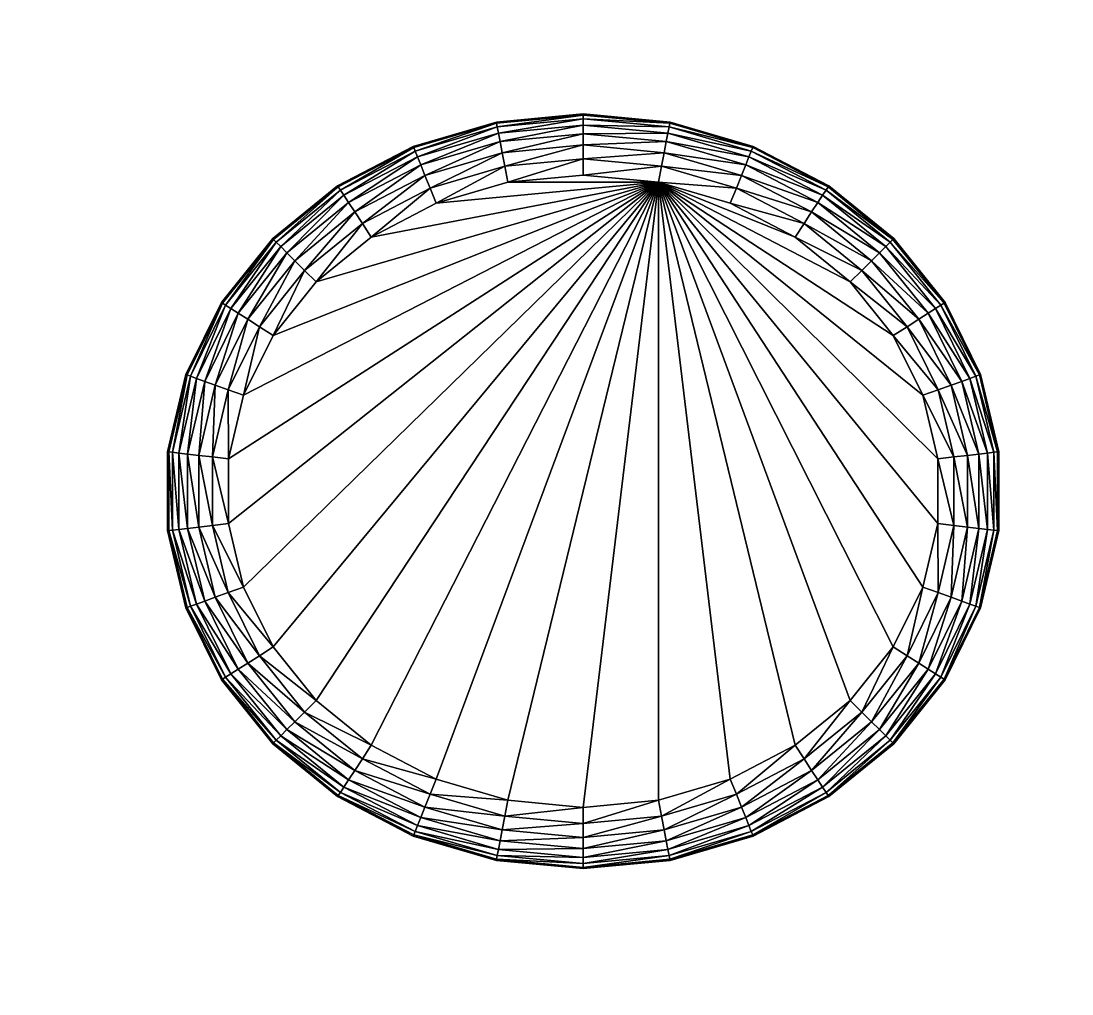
# Model space of a CAD drawing. Header units: millimetres. Extents: x -66 to 66, y -71 to 60.
# Drawn here: x 0 to 18.19, y 26.44 to 43.28 of the extents above; entities that cross this region are included whole.
import ezdxf

# ---------------------------------------------------------------- set-up
doc = ezdxf.new("R2010")
doc.units = ezdxf.units.MM
doc.layers.get('0').update_dxf_attribs({"color": 156})

msp = doc.modelspace()

# ---------------------------------------------------------------- meshes
at = {"color": 251}
mesh = msp.add_polyface(dxfattribs=at)
corners = [(66.031, 60.129, 20.5), (-66.031, 60.129, 20.5), (-65.684, -70.603, 20.5), (-21.478, 16.984, -19.403), (-21.478, 16.984, -15.154), (-21.792, 15.648, -15.154), (-21.792, 15.648, -19.403), (-21.792, 19.686, -19.403), (-21.792, 19.686, -15.154), (-21.478, 18.35, -15.154), (-22.407, 20.934, -19.403), (-21.499, 16.987, -19.683), (-21.812, 15.655, -19.683), (-21.812, 19.679, -19.683), (-21.478, 18.35, -19.403), (-21.499, 18.348, -19.683), (-22.425, 20.923, -19.683), (-21.874, 15.677, -19.92), (-22.425, 14.411, -19.683), (-21.976, 15.714, -20.114), (-22.48, 14.446, -19.92), (-21.564, 16.994, -19.92), (-21.672, 17.007, -20.114), (-21.823, 17.024, -20.265), (-22.119, 15.765, -20.265), (-22.016, 17.047, -20.373), (-22.302, 15.831, -20.373), (-22.253, 17.074, -20.437), (-21.672, 18.328, -20.114), (-21.564, 18.34, -19.92), (-21.823, 18.31, -20.265), (-22.016, 18.288, -20.373), (-22.253, 18.26, -20.437), (-21.874, 19.657, -19.92), (-21.976, 19.621, -20.114), (-22.119, 19.569, -20.265), (-22.302, 19.503, -20.373), (-22.48, 20.888, -19.92), (-22.572, 20.83, -20.114)]
mesh.append_faces([[corners[k] for k in face] for face in [(0, 1, 2)]], dxfattribs={"vtx1": -1, "vtx2": -1, "color": 251})
mesh.append_faces([[corners[k] for k in face] for face in [(3, 4, 5), (5, 6, 3), (7, 8, 9), (8, 7, 10), (11, 3, 6), (6, 12, 11), (13, 7, 14), (14, 15, 13), (7, 13, 16), (17, 12, 18), (19, 17, 20), (21, 11, 12), (12, 17, 21), (22, 21, 17), (17, 19, 22), (23, 22, 19), (19, 24, 23), (25, 23, 24), (24, 26, 25), (27, 25, 26), (28, 29, 21), (21, 22, 28), (30, 28, 22), (22, 23, 30), (31, 30, 23), (23, 25, 31), (32, 31, 25), (25, 27, 32), (33, 13, 15), (15, 29, 33), (34, 33, 29), (29, 28, 34), (35, 34, 28), (28, 30, 35), (36, 35, 30), (30, 31, 36), (13, 33, 37), (33, 34, 38)]], dxfattribs={"vtx2": -1, "color": 251})
mesh = msp.add_polyface(dxfattribs=at)
corners = [(15.994, -20.216, -19.403), (15.994, -20.216, -15.154), (15.105, -21.321, -15.154), (15.105, -21.321, -19.403), (66.031, 60.129, 20.5), (-65.684, -70.603, 20.5), (66.031, -70.293, 20.5), (24.277, -28.991, -19.403), (23.153, -29.905, -19.403), (23.153, -29.905, -15.154), (24.277, -28.991, -15.154), (23.153, -21.321, -19.403), (23.153, -21.321, -15.154), (22.265, -20.216, -15.154), (22.265, -20.216, -19.403), (24.277, -22.235, -19.403), (24.277, -22.235, -15.154), (23.169, -21.306, -19.683), (24.289, -22.217, -19.683), (15.09, -21.306, -19.683), (15.976, -20.204, -19.683), (24.574, -29.444, -20.373), (24.705, -29.643, -20.437), (23.706, -30.455, -20.437), (24.467, -29.281, -20.265), (23.537, -30.287, -20.373), (24.384, -29.154, -20.114), (23.399, -30.15, -20.265), (23.292, -30.043, -20.114), (24.324, -29.064, -19.92), (23.215, -29.967, -19.92), (24.289, -29.009, -19.683), (23.169, -29.921, -19.683), (23.215, -21.26, -19.92), (22.283, -20.204, -19.683), (23.292, -21.184, -20.114), (22.338, -20.169, -19.92), (23.399, -21.077, -20.265), (22.429, -20.111, -20.114), (23.537, -20.939, -20.373), (22.557, -20.029, -20.265), (24.324, -22.163, -19.92), (24.384, -22.072, -20.114), (24.467, -21.946, -20.265), (24.574, -21.783, -20.373), (24.705, -21.584, -20.437), (23.706, -20.771, -20.437), (23.906, -20.573, -20.459), (24.86, -21.349, -20.459)]
mesh.append_faces([[corners[k] for k in face] for face in [(4, 5, 6)]], dxfattribs={"vtx0": -1, "vtx1": -1, "color": 251})
mesh.append_faces([[corners[k] for k in face] for face in [(0, 1, 2), (2, 3, 0), (7, 8, 9), (9, 10, 7), (11, 12, 13), (13, 14, 11), (15, 16, 12), (12, 11, 15), (17, 11, 14), (18, 15, 11), (11, 17, 18), (3, 19, 20), (20, 0, 3), (21, 22, 23), (24, 21, 25), (26, 24, 27), (27, 28, 26), (29, 26, 28), (28, 30, 29), (31, 29, 30), (30, 32, 31), (7, 31, 32), (32, 8, 7), (33, 17, 34), (35, 33, 36), (37, 35, 38), (39, 37, 40), (41, 18, 17), (17, 33, 41), (42, 41, 33), (33, 35, 42), (43, 42, 35), (35, 37, 43), (44, 43, 37), (37, 39, 44), (45, 44, 39), (39, 46, 45), (46, 47, 48)]], dxfattribs={"vtx2": -1, "color": 251})
mesh = msp.add_polyface(dxfattribs=at)
corners = [(-22.407, -13.681, -19.403), (-22.407, -13.681, -15.154), (-21.792, -14.929, -15.154), (-21.792, -14.929, -19.403), (57.294, -44.84, -15.154), (-57.294, -44.84, -15.154), (-57.294, 60.129, -15.154), (-16.307, -13.681, -19.403), (-16.307, -13.681, -15.154), (-15.418, -12.576, -15.154), (-15.418, -12.576, -19.403), (-16.922, -14.929, -19.403), (-16.922, -14.929, -15.154), (-16.289, -13.693, -19.683), (-15.403, -12.591, -19.683), (-16.902, -14.937, -19.683), (-21.976, -14.995, -20.114), (-22.119, -15.046, -20.265), (-22.699, -13.868, -20.265), (-21.874, -14.959, -19.92), (-22.572, -13.786, -20.114), (-22.48, -13.728, -19.92), (-21.812, -14.937, -19.683), (-22.425, -13.693, -19.683), (-16.234, -13.728, -19.92), (-15.357, -12.637, -19.92), (-16.143, -13.786, -20.114), (-15.28, -12.713, -20.114), (-16.015, -13.868, -20.265), (-15.173, -12.82, -20.265), (-15.85, -13.973, -20.373), (-15.034, -12.958, -20.373), (-15.649, -14.101, -20.437), (-15.411, -14.252, -20.459), (-14.865, -13.126, -20.437), (-16.84, -14.959, -19.92), (-16.738, -14.995, -20.114), (-16.595, -15.046, -20.265), (-16.412, -15.112, -20.373), (-16.187, -15.193, -20.437), (-15.922, -15.288, -20.459)]
mesh.append_faces([[corners[k] for k in face] for face in [(0, 1, 2), (2, 3, 0), (4, 5, 6), (7, 8, 9), (9, 10, 7), (11, 12, 8), (8, 7, 11), (13, 7, 10), (10, 14, 13), (15, 11, 7), (7, 13, 15), (16, 17, 18), (19, 16, 20), (20, 21, 19), (22, 19, 21), (21, 23, 22), (3, 22, 23), (23, 0, 3), (24, 13, 14), (14, 25, 24), (26, 24, 25), (25, 27, 26), (28, 26, 27), (27, 29, 28), (30, 28, 29), (29, 31, 30), (32, 30, 31), (33, 32, 34), (35, 15, 13), (13, 24, 35), (36, 35, 24), (24, 26, 36), (37, 36, 26), (26, 28, 37), (38, 37, 28), (28, 30, 38), (39, 38, 30), (30, 32, 39), (32, 33, 40)]], dxfattribs={"vtx2": -1, "color": 251})
mesh = msp.add_polyface(dxfattribs=at)
corners = [(23.153, 30.769, -15.154), (23.153, 30.769, -19.403), (24.277, 29.855, -19.403), (22.265, 31.875, -15.154), (22.265, 31.875, -19.403), (23.153, 22.04, -19.403), (23.153, 22.04, -15.154), (24.277, 22.954, -15.154), (-57.294, 60.129, -15.154), (57.294, 60.129, -15.154), (57.294, -44.84, -15.154), (13.982, 22.954, -19.403), (13.982, 22.954, -15.154), (15.105, 22.04, -15.154), (15.105, 22.04, -19.403), (15.105, 30.769, -19.403), (15.105, 30.769, -15.154), (13.982, 29.855, -15.154), (13.982, 29.855, -19.403), (15.994, 31.875, -19.403), (13.97, 22.936, -19.683), (15.09, 22.024, -19.683), (15.09, 30.785, -19.683), (13.97, 29.873, -19.683), (15.976, 31.886, -19.683), (23.169, 30.785, -19.683), (23.215, 30.83, -19.92), (24.324, 29.928, -19.92), (24.289, 29.873, -19.683), (23.537, 31.151, -20.373), (23.399, 31.014, -20.265), (22.557, 32.061, -20.265), (23.292, 30.907, -20.114), (22.429, 31.979, -20.114), (22.338, 31.921, -19.92), (22.283, 31.886, -19.683), (23.169, 22.024, -19.683), (24.277, 22.954, -19.403), (13.934, 22.881, -19.92), (13.874, 22.791, -20.114), (15.044, 21.979, -19.92), (13.791, 22.664, -20.265), (14.967, 21.902, -20.114), (15.044, 30.83, -19.92), (13.934, 29.928, -19.92), (14.967, 30.907, -20.114), (13.874, 30.018, -20.114), (14.859, 31.014, -20.265), (13.791, 30.145, -20.265), (14.721, 31.151, -20.373), (14.552, 31.319, -20.437), (13.684, 30.308, -20.373), (14.352, 31.518, -20.459), (13.553, 30.507, -20.437), (15.921, 31.921, -19.92), (15.829, 31.979, -20.114), (15.701, 32.061, -20.265), (15.537, 32.166, -20.373)]
mesh.append_faces([[corners[k] for k in face] for face in [(0, 1, 2), (1, 0, 3), (3, 4, 1), (5, 6, 7), (8, 9, 10), (11, 12, 13), (13, 14, 11), (15, 16, 17), (17, 18, 15), (16, 15, 19), (20, 11, 14), (14, 21, 20), (22, 15, 18), (18, 23, 22), (15, 22, 24), (25, 26, 27), (1, 25, 28), (29, 30, 31), (30, 32, 33), (32, 26, 34), (26, 25, 35), (25, 1, 4), (36, 5, 37), (38, 20, 21), (39, 38, 40), (41, 39, 42), (43, 22, 23), (23, 44, 43), (45, 43, 44), (44, 46, 45), (47, 45, 46), (46, 48, 47), (49, 47, 48), (50, 49, 51), (52, 50, 53), (22, 43, 54), (43, 45, 55), (45, 47, 56), (47, 49, 57)]], dxfattribs={"vtx2": -1, "color": 251})
mesh = msp.add_polyface(dxfattribs=at)
corners = [(24.277, 47.505, -15.154), (24.277, 47.505, -19.403), (25.586, 46.822, -19.403), (23.153, 48.42, -15.154), (23.153, 48.42, -19.403), (22.265, 49.525, -15.154), (23.153, 39.515, -19.403), (23.153, 39.515, -15.154), (24.277, 40.429, -15.154), (24.277, 40.429, -19.403), (25.586, 41.112, -15.154), (15.105, 48.42, -15.154), (15.105, 48.42, -19.403), (15.994, 49.525, -19.403), (23.706, 48.97, -20.437), (23.906, 49.168, -20.459), (24.86, 48.392, -20.459), (24.705, 48.157, -20.437), (15.09, 48.435, -19.683), (15.976, 49.536, -19.683), (24.289, 47.523, -19.683), (24.324, 47.578, -19.92), (25.619, 46.903, -19.92), (25.594, 46.842, -19.683), (23.537, 48.801, -20.373), (24.574, 47.958, -20.373), (23.399, 48.664, -20.265), (24.467, 47.795, -20.265), (23.292, 48.557, -20.114), (24.384, 47.668, -20.114), (23.215, 48.481, -19.92), (23.169, 48.435, -19.683), (22.429, 49.63, -20.114), (22.338, 49.571, -19.92), (22.283, 49.536, -19.683), (22.265, 49.525, -19.403), (24.384, 40.266, -20.114), (24.467, 40.139, -20.265), (23.399, 39.27, -20.265), (24.324, 40.356, -19.92), (23.292, 39.377, -20.114), (24.289, 40.411, -19.683), (23.215, 39.453, -19.92), (23.169, 39.499, -19.683), (25.594, 41.092, -19.683), (25.586, 41.112, -19.403), (15.044, 48.481, -19.92), (15.921, 49.571, -19.92), (14.967, 48.557, -20.114), (15.829, 49.63, -20.114), (14.859, 48.664, -20.265), (15.701, 49.711, -20.265)]
mesh.append_faces([[corners[k] for k in face] for face in [(0, 1, 2), (1, 0, 3), (3, 4, 1), (4, 3, 5), (6, 7, 8), (8, 9, 6), (9, 8, 10), (11, 12, 13), (14, 15, 16), (16, 17, 14), (12, 18, 19), (20, 21, 22), (1, 20, 23), (24, 14, 17), (17, 25, 24), (26, 24, 25), (25, 27, 26), (28, 26, 27), (27, 29, 28), (30, 28, 29), (29, 21, 30), (31, 30, 21), (21, 20, 31), (4, 31, 20), (20, 1, 4), (26, 28, 32), (28, 30, 33), (30, 31, 34), (31, 4, 35), (36, 37, 38), (39, 36, 40), (41, 39, 42), (9, 41, 43), (39, 41, 44), (41, 9, 45), (18, 46, 47), (46, 48, 49), (48, 50, 51)]], dxfattribs={"vtx2": -1, "color": 251})
mesh = msp.add_polyface(dxfattribs=at)
corners = [(6.789, 41.112, -19.403), (6.789, 41.112, -15.154), (8.227, 41.534, -15.154), (8.227, 41.534, -19.403), (5.48, 40.429, -19.403), (9.731, 41.677, -15.154), (9.731, 41.677, -19.403), (9.731, 46.257, -19.403), (9.731, 46.257, -15.154), (8.227, 46.4, -15.154), (8.227, 46.4, -19.403), (6.797, 41.092, -19.683), (8.231, 41.513, -19.683), (5.492, 40.411, -19.683), (9.731, 41.655, -19.683), (9.731, 46.279, -19.683), (8.231, 46.421, -19.683), (6.822, 41.031, -19.92), (8.243, 41.449, -19.92), (6.862, 40.931, -20.114), (8.264, 41.343, -20.114), (6.919, 40.79, -20.265), (8.292, 41.194, -20.265), (6.992, 40.61, -20.373), (8.329, 41.002, -20.373), (8.374, 40.769, -20.437), (7.081, 40.389, -20.437), (5.527, 40.356, -19.92), (5.587, 40.266, -20.114), (9.731, 41.59, -19.92), (9.731, 41.482, -20.114), (9.731, 41.33, -20.265), (9.731, 41.136, -20.373), (9.731, 40.897, -20.437), (8.427, 40.492, -20.459), (9.731, 40.616, -20.459), (9.731, 46.344, -19.92)]
mesh.append_faces([[corners[k] for k in face] for face in [(0, 1, 2), (2, 3, 0), (1, 0, 4), (3, 2, 5), (5, 6, 3), (7, 8, 9), (9, 10, 7), (11, 0, 3), (3, 12, 11), (0, 11, 13), (12, 3, 6), (6, 14, 12), (15, 7, 10), (10, 16, 15), (17, 11, 12), (12, 18, 17), (19, 17, 18), (18, 20, 19), (21, 19, 20), (20, 22, 21), (23, 21, 22), (22, 24, 23), (24, 25, 26), (11, 17, 27), (17, 19, 28), (18, 12, 14), (14, 29, 18), (20, 18, 29), (29, 30, 20), (22, 20, 30), (30, 31, 22), (24, 22, 31), (31, 32, 24), (25, 24, 32), (32, 33, 25), (34, 25, 33), (33, 35, 34), (36, 15, 16)]], dxfattribs={"vtx2": -1, "color": 251})
mesh = msp.add_polyface(dxfattribs=at)
corners = [(12.672, 41.112, -19.403), (12.672, 41.112, -15.154), (13.982, 40.429, -15.154), (11.234, 41.534, -19.403), (11.234, 41.534, -15.154), (9.731, 41.677, -19.403), (9.731, 41.677, -15.154), (11.234, 46.4, -19.403), (11.234, 46.4, -15.154), (9.731, 46.257, -15.154), (9.731, 46.257, -19.403), (12.664, 41.092, -19.683), (13.982, 40.429, -19.403), (11.23, 41.513, -19.683), (9.731, 41.655, -19.683), (11.23, 46.421, -19.683), (9.731, 46.279, -19.683), (12.64, 41.031, -19.92), (13.97, 40.411, -19.683), (12.599, 40.931, -20.114), (13.934, 40.356, -19.92), (11.218, 41.449, -19.92), (11.197, 41.343, -20.114), (11.169, 41.194, -20.265), (12.543, 40.79, -20.265), (11.132, 41.002, -20.373), (12.47, 40.61, -20.373), (11.087, 40.769, -20.437), (9.731, 41.59, -19.92), (9.731, 41.482, -20.114), (9.731, 41.33, -20.265), (9.731, 41.136, -20.373), (9.731, 40.897, -20.437), (9.731, 40.616, -20.459), (11.218, 46.485, -19.92), (9.731, 46.344, -19.92)]
mesh.append_faces([[corners[k] for k in face] for face in [(0, 1, 2), (3, 4, 1), (1, 0, 3), (5, 6, 4), (4, 3, 5), (7, 8, 9), (9, 10, 7), (11, 0, 12), (13, 3, 0), (0, 11, 13), (14, 5, 3), (3, 13, 14), (15, 7, 10), (10, 16, 15), (17, 11, 18), (19, 17, 20), (21, 13, 11), (11, 17, 21), (22, 21, 17), (17, 19, 22), (23, 22, 19), (19, 24, 23), (25, 23, 24), (24, 26, 25), (27, 25, 26), (28, 14, 13), (13, 21, 28), (29, 28, 21), (21, 22, 29), (30, 29, 22), (22, 23, 30), (31, 30, 23), (23, 25, 31), (32, 31, 25), (25, 27, 32), (33, 32, 27), (34, 15, 16), (16, 35, 34)]], dxfattribs={"vtx2": -1, "color": 251})
mesh = msp.add_polyface(dxfattribs=at)
corners = [(5.48, 40.429, -19.403), (5.48, 40.429, -15.154), (6.789, 41.112, -15.154), (11.034, 40.492, -20.459), (6.063, 30.742, -20.459), (5.109, 31.518, -20.459), (4.363, 32.446, -20.459), (3.853, 33.481, -20.459), (3.594, 34.581, -20.459), (3.594, 35.702, -20.459), (3.853, 36.802, -20.459), (4.363, 37.838, -20.459), (5.109, 38.766, -20.459), (6.063, 39.542, -20.459), (7.186, 40.128, -20.459), (8.427, 40.492, -20.459), (9.731, 40.616, -20.459), (5.492, 40.411, -19.683), (6.789, 41.112, -19.403), (7.081, 40.389, -20.437), (6.992, 40.61, -20.373), (8.329, 41.002, -20.373), (8.374, 40.769, -20.437), (5.527, 40.356, -19.92), (6.797, 41.092, -19.683), (5.587, 40.266, -20.114), (6.822, 41.031, -19.92), (5.67, 40.139, -20.265), (6.862, 40.931, -20.114), (6.919, 40.79, -20.265), (5.777, 39.976, -20.373), (5.908, 39.777, -20.437), (4.418, 39.453, -19.92), (4.495, 39.377, -20.114), (4.602, 39.27, -20.265), (4.74, 39.133, -20.373), (4.909, 38.965, -20.437), (11.087, 40.769, -20.437), (12.381, 40.389, -20.437), (12.276, 40.128, -20.459)]
mesh.append_faces([[corners[k] for k in face] for face in [(3, 15, 16)]], dxfattribs={"vtx0": -1, "color": 251})
mesh.append_faces([[corners[k] for k in face] for face in [(3, 4, 5), (3, 5, 6), (3, 6, 7), (3, 7, 8), (3, 8, 9), (3, 9, 10), (3, 10, 11), (3, 11, 12), (3, 12, 13), (3, 13, 14), (3, 14, 15)]], dxfattribs={"vtx0": -1, "vtx2": -1, "color": 251})
mesh.append_faces([[corners[k] for k in face] for face in [(0, 1, 2), (17, 0, 18), (19, 20, 21), (14, 19, 22), (22, 15, 14), (23, 17, 24), (25, 23, 26), (27, 25, 28), (28, 29, 27), (30, 27, 29), (29, 20, 30), (31, 30, 20), (20, 19, 31), (13, 31, 19), (19, 14, 13), (17, 23, 32), (23, 25, 33), (25, 27, 34), (27, 30, 35), (36, 35, 30), (30, 31, 36), (12, 36, 31), (31, 13, 12), (3, 37, 38), (38, 39, 3), (37, 3, 16)]], dxfattribs={"vtx2": -1, "color": 251})
mesh = msp.add_polyface(dxfattribs=at)
corners = [(13.982, 40.429, -19.403), (13.982, 40.429, -15.154), (15.105, 39.515, -15.154), (15.105, 39.515, -19.403), (12.672, 41.112, -19.403), (11.034, 40.492, -20.459), (12.276, 40.128, -20.459), (13.398, 39.542, -20.459), (14.352, 38.766, -20.459), (15.098, 37.838, -20.459), (15.608, 36.802, -20.459), (15.867, 35.702, -20.459), (15.867, 34.581, -20.459), (15.608, 33.481, -20.459), (15.098, 32.446, -20.459), (14.352, 31.518, -20.459), (13.398, 30.742, -20.459), (13.97, 40.411, -19.683), (15.09, 39.499, -19.683), (12.664, 41.092, -19.683), (13.934, 40.356, -19.92), (15.044, 39.453, -19.92), (13.874, 40.266, -20.114), (14.967, 39.377, -20.114), (13.791, 40.139, -20.265), (14.859, 39.27, -20.265), (13.684, 39.976, -20.373), (14.721, 39.133, -20.373), (13.553, 39.777, -20.437), (14.552, 38.965, -20.437), (12.64, 41.031, -19.92), (12.599, 40.931, -20.114), (12.543, 40.79, -20.265), (12.47, 40.61, -20.373), (12.381, 40.389, -20.437), (11.087, 40.769, -20.437)]
mesh.append_faces([[corners[k] for k in face] for face in [(5, 7, 8), (5, 8, 9), (5, 9, 10), (5, 10, 11), (5, 11, 12), (5, 12, 13), (5, 13, 14), (5, 14, 15), (5, 15, 16)]], dxfattribs={"vtx0": -1, "vtx2": -1, "color": 251})
mesh.append_faces([[corners[k] for k in face] for face in [(0, 1, 2), (2, 3, 0), (1, 0, 4), (5, 6, 7), (17, 0, 3), (3, 18, 17), (0, 17, 19), (20, 17, 18), (18, 21, 20), (22, 20, 21), (21, 23, 22), (24, 22, 23), (23, 25, 24), (26, 24, 25), (25, 27, 26), (28, 26, 27), (27, 29, 28), (7, 28, 29), (29, 8, 7), (17, 20, 30), (20, 22, 31), (32, 31, 22), (22, 24, 32), (33, 32, 24), (24, 26, 33), (34, 33, 26), (26, 28, 34), (6, 34, 28), (28, 7, 6), (33, 34, 35)]], dxfattribs={"vtx2": -1, "color": 251})
mesh = msp.add_polyface(dxfattribs=at)
corners = [(4.356, 39.515, -19.403), (4.356, 39.515, -15.154), (5.48, 40.429, -15.154), (5.48, 40.429, -19.403), (3.468, 38.409, -19.403), (3.468, 38.409, -15.154), (2.853, 37.161, -19.403), (2.853, 37.161, -15.154), (4.372, 39.499, -19.683), (5.492, 40.411, -19.683), (3.486, 38.398, -19.683), (2.873, 37.154, -19.683), (4.418, 39.453, -19.92), (4.495, 39.377, -20.114), (5.527, 40.356, -19.92), (4.602, 39.27, -20.265), (5.587, 40.266, -20.114), (4.74, 39.133, -20.373), (5.67, 40.139, -20.265), (3.541, 38.363, -19.92), (3.632, 38.304, -20.114), (3.76, 38.223, -20.265), (3.925, 38.118, -20.373), (4.126, 37.99, -20.437), (4.909, 38.965, -20.437), (4.363, 37.838, -20.459), (5.109, 38.766, -20.459), (2.934, 37.132, -19.92), (3.036, 37.095, -20.114), (3.179, 37.044, -20.265), (3.363, 36.978, -20.373), (3.587, 36.898, -20.437), (3.853, 36.802, -20.459)]
mesh.append_faces([[corners[k] for k in face] for face in [(0, 1, 2), (2, 3, 0), (4, 5, 1), (1, 0, 4), (6, 7, 5), (5, 4, 6), (8, 0, 3), (3, 9, 8), (10, 4, 0), (0, 8, 10), (11, 6, 4), (4, 10, 11), (12, 8, 9), (13, 12, 14), (15, 13, 16), (17, 15, 18), (19, 10, 8), (8, 12, 19), (20, 19, 12), (12, 13, 20), (21, 20, 13), (13, 15, 21), (22, 21, 15), (15, 17, 22), (23, 22, 17), (17, 24, 23), (25, 23, 24), (24, 26, 25), (27, 11, 10), (10, 19, 27), (28, 27, 19), (19, 20, 28), (29, 28, 20), (20, 21, 29), (30, 29, 21), (21, 22, 30), (22, 23, 31), (23, 25, 32)]], dxfattribs={"vtx2": -1, "color": 251})
mesh = msp.add_polyface(dxfattribs=at)
corners = [(8.227, 28.75, -19.403), (8.227, 28.75, -15.154), (6.789, 29.172, -15.154), (11.034, 40.492, -20.459), (11.034, 29.792, -20.459), (9.731, 29.668, -20.459), (8.427, 29.792, -20.459), (7.186, 30.156, -20.459), (6.063, 30.742, -20.459), (8.231, 28.771, -19.683), (6.789, 29.172, -19.403), (6.797, 29.192, -19.683), (8.243, 28.835, -19.92), (6.822, 29.252, -19.92), (8.264, 28.941, -20.114), (6.862, 29.353, -20.114), (8.292, 29.09, -20.265), (6.919, 29.493, -20.265), (8.329, 29.281, -20.373), (6.992, 29.674, -20.373), (8.374, 29.515, -20.437), (7.081, 29.895, -20.437), (9.731, 28.694, -19.92), (9.731, 28.802, -20.114), (9.731, 28.954, -20.265), (9.731, 29.148, -20.373), (9.731, 29.386, -20.437), (11.197, 28.941, -20.114), (11.169, 29.09, -20.265), (11.132, 29.281, -20.373), (11.087, 29.515, -20.437)]
mesh.append_faces([[corners[k] for k in face] for face in [(3, 4, 5), (3, 5, 6), (3, 6, 7), (3, 7, 8)]], dxfattribs={"vtx0": -1, "vtx2": -1, "color": 251})
mesh.append_faces([[corners[k] for k in face] for face in [(0, 1, 2), (9, 0, 10), (10, 11, 9), (12, 9, 11), (11, 13, 12), (14, 12, 13), (13, 15, 14), (16, 14, 15), (15, 17, 16), (18, 16, 17), (17, 19, 18), (20, 18, 19), (19, 21, 20), (6, 20, 21), (21, 7, 6), (9, 12, 22), (23, 22, 12), (12, 14, 23), (24, 23, 14), (14, 16, 24), (25, 24, 16), (16, 18, 25), (26, 25, 18), (18, 20, 26), (5, 26, 20), (20, 6, 5), (22, 23, 27), (23, 24, 28), (29, 28, 24), (24, 25, 29), (30, 29, 25), (25, 26, 30), (4, 30, 26), (26, 5, 4)]], dxfattribs={"vtx2": -1, "color": 251})
mesh = msp.add_polyface(dxfattribs=at)
corners = [(12.672, 29.172, -19.403), (12.672, 29.172, -15.154), (11.234, 28.75, -15.154), (11.234, 28.75, -19.403), (13.982, 29.855, -19.403), (13.982, 29.855, -15.154), (11.034, 40.492, -20.459), (13.398, 30.742, -20.459), (12.276, 30.156, -20.459), (11.034, 29.792, -20.459), (12.664, 29.192, -19.683), (11.23, 28.771, -19.683), (13.97, 29.873, -19.683), (11.197, 28.941, -20.114), (11.218, 28.835, -19.92), (9.731, 28.694, -19.92), (11.169, 29.09, -20.265), (9.731, 28.802, -20.114), (12.64, 29.252, -19.92), (12.599, 29.353, -20.114), (12.543, 29.493, -20.265), (12.47, 29.674, -20.373), (11.132, 29.281, -20.373), (12.381, 29.895, -20.437), (11.087, 29.515, -20.437), (13.934, 29.928, -19.92), (13.874, 30.018, -20.114), (13.791, 30.145, -20.265), (13.684, 30.308, -20.373), (13.553, 30.507, -20.437), (14.721, 31.151, -20.373), (14.552, 31.319, -20.437), (14.352, 31.518, -20.459)]
mesh.append_faces([[corners[k] for k in face] for face in [(6, 7, 8), (6, 8, 9)]], dxfattribs={"vtx0": -1, "vtx2": -1, "color": 251})
mesh.append_faces([[corners[k] for k in face] for face in [(0, 1, 2), (2, 3, 0), (4, 5, 1), (1, 0, 4), (10, 0, 3), (3, 11, 10), (12, 4, 0), (0, 10, 12), (13, 14, 15), (16, 13, 17), (18, 10, 11), (11, 14, 18), (19, 18, 14), (14, 13, 19), (20, 19, 13), (13, 16, 20), (21, 20, 16), (16, 22, 21), (23, 21, 22), (22, 24, 23), (8, 23, 24), (24, 9, 8), (25, 12, 10), (10, 18, 25), (26, 25, 18), (18, 19, 26), (27, 26, 19), (19, 20, 27), (28, 27, 20), (20, 21, 28), (29, 28, 21), (21, 23, 29), (7, 29, 23), (23, 8, 7), (27, 28, 30), (28, 29, 31), (29, 7, 32)]], dxfattribs={"vtx2": -1, "color": 251})
mesh = msp.add_polyface(dxfattribs=at)
corners = [(15.994, 38.409, -19.403), (15.994, 38.409, -15.154), (16.609, 37.161, -15.154), (15.105, 39.515, -19.403), (15.105, 39.515, -15.154), (15.976, 38.398, -19.683), (16.609, 37.161, -19.403), (15.09, 39.499, -19.683), (16.147, 34.549, -20.437), (16.384, 34.521, -20.373), (16.098, 33.306, -20.373), (15.867, 34.581, -20.459), (15.874, 33.386, -20.437), (16.147, 35.735, -20.437), (15.867, 35.702, -20.459), (15.874, 36.898, -20.437), (16.098, 36.978, -20.373), (16.384, 35.762, -20.373), (15.608, 36.802, -20.459), (15.921, 38.363, -19.92), (16.588, 37.154, -19.683), (15.829, 38.304, -20.114), (16.527, 37.132, -19.92), (16.425, 37.095, -20.114), (15.701, 38.223, -20.265), (16.282, 37.044, -20.265), (15.537, 38.118, -20.373), (15.336, 37.99, -20.437), (15.098, 37.838, -20.459), (15.044, 39.453, -19.92), (14.967, 39.377, -20.114), (14.859, 39.27, -20.265), (14.721, 39.133, -20.373), (14.552, 38.965, -20.437), (14.352, 38.766, -20.459)]
mesh.append_faces([[corners[k] for k in face] for face in [(0, 1, 2), (3, 4, 1), (1, 0, 3), (5, 0, 6), (7, 3, 0), (0, 5, 7), (8, 9, 10), (11, 8, 12), (9, 8, 13), (14, 13, 8), (8, 11, 14), (15, 16, 17), (17, 13, 15), (18, 15, 13), (13, 14, 18), (19, 5, 20), (21, 19, 22), (22, 23, 21), (24, 21, 23), (23, 25, 24), (26, 24, 25), (25, 16, 26), (27, 26, 16), (16, 15, 27), (28, 27, 15), (15, 18, 28), (29, 7, 5), (5, 19, 29), (30, 29, 19), (19, 21, 30), (31, 30, 21), (21, 24, 31), (32, 31, 24), (24, 26, 32), (33, 32, 26), (26, 27, 33), (34, 33, 27), (27, 28, 34)]], dxfattribs={"vtx2": -1, "color": 251})
mesh = msp.add_polyface(dxfattribs=at)
corners = [(21.335, 34.459, -19.403), (21.335, 34.459, -15.154), (21.335, 35.825, -15.154), (21.335, 35.825, -19.403), (21.65, 37.161, -15.154), (16.923, 35.825, -19.403), (16.923, 35.825, -15.154), (16.923, 34.459, -15.154), (16.923, 34.459, -19.403), (16.609, 37.161, -19.403), (16.609, 37.161, -15.154), (15.994, 38.409, -19.403), (16.902, 35.823, -19.683), (16.902, 34.461, -19.683), (16.588, 37.154, -19.683), (15.976, 38.398, -19.683), (21.529, 34.481, -20.114), (21.421, 34.469, -19.92), (21.421, 35.815, -19.92), (21.357, 35.823, -19.683), (21.357, 34.461, -19.683), (21.65, 37.161, -19.403), (16.384, 34.521, -20.373), (16.578, 34.499, -20.265), (16.282, 33.24, -20.265), (16.837, 35.815, -19.92), (16.837, 34.469, -19.92), (16.729, 35.802, -20.114), (16.729, 34.481, -20.114), (16.578, 35.785, -20.265), (16.384, 35.762, -20.373), (16.147, 35.735, -20.437), (16.527, 37.132, -19.92), (16.425, 37.095, -20.114), (16.282, 37.044, -20.265), (16.098, 36.978, -20.373), (15.921, 38.363, -19.92)]
mesh.append_faces([[corners[k] for k in face] for face in [(0, 1, 2), (2, 3, 0), (3, 2, 4), (5, 6, 7), (7, 8, 5), (9, 10, 6), (6, 5, 9), (10, 9, 11), (12, 5, 8), (8, 13, 12), (14, 9, 5), (5, 12, 14), (9, 14, 15), (16, 17, 18), (19, 18, 17), (17, 20, 19), (3, 19, 20), (20, 0, 3), (19, 3, 21), (22, 23, 24), (25, 12, 13), (13, 26, 25), (27, 25, 26), (26, 28, 27), (29, 27, 28), (28, 23, 29), (30, 29, 23), (23, 22, 30), (31, 30, 22), (32, 14, 12), (12, 25, 32), (33, 32, 25), (25, 27, 33), (34, 33, 27), (27, 29, 34), (35, 34, 29), (29, 30, 35), (14, 32, 36)]], dxfattribs={"vtx2": -1, "color": 251})
mesh = msp.add_polyface(dxfattribs=at)
corners = [(2.538, 35.825, -19.403), (2.538, 35.825, -15.154), (2.853, 37.161, -15.154), (2.853, 37.161, -19.403), (2.538, 34.459, -19.403), (2.538, 34.459, -15.154), (2.56, 35.823, -19.683), (2.873, 37.154, -19.683), (2.56, 34.461, -19.683), (3.587, 36.898, -20.437), (3.363, 36.978, -20.373), (3.925, 38.118, -20.373), (3.853, 36.802, -20.459), (4.126, 37.99, -20.437), (2.624, 35.815, -19.92), (2.934, 37.132, -19.92), (2.732, 35.802, -20.114), (3.036, 37.095, -20.114), (2.883, 35.785, -20.265), (3.179, 37.044, -20.265), (3.077, 35.762, -20.373), (3.314, 35.735, -20.437), (3.594, 35.702, -20.459), (2.624, 34.469, -19.92), (2.732, 34.481, -20.114), (2.883, 34.499, -20.265), (3.077, 34.521, -20.373), (3.314, 34.549, -20.437), (3.594, 34.581, -20.459), (3.179, 33.24, -20.265), (3.363, 33.306, -20.373), (3.587, 33.386, -20.437), (3.853, 33.481, -20.459)]
mesh.append_faces([[corners[k] for k in face] for face in [(0, 1, 2), (2, 3, 0), (4, 5, 1), (1, 0, 4), (6, 0, 3), (3, 7, 6), (8, 4, 0), (0, 6, 8), (9, 10, 11), (12, 9, 13), (14, 6, 7), (7, 15, 14), (16, 14, 15), (15, 17, 16), (18, 16, 17), (17, 19, 18), (20, 18, 19), (19, 10, 20), (21, 20, 10), (10, 9, 21), (22, 21, 9), (9, 12, 22), (23, 8, 6), (6, 14, 23), (24, 23, 14), (14, 16, 24), (25, 24, 16), (16, 18, 25), (26, 25, 18), (18, 20, 26), (27, 26, 20), (20, 21, 27), (28, 27, 21), (21, 22, 28), (24, 25, 29), (25, 26, 30), (26, 27, 31), (27, 28, 32)]], dxfattribs={"vtx2": -1, "color": 251})
mesh = msp.add_polyface(dxfattribs=at)
corners = [(15.994, 31.875, -19.403), (15.994, 31.875, -15.154), (15.105, 30.769, -15.154), (16.609, 33.123, -19.403), (16.609, 33.123, -15.154), (16.923, 34.459, -19.403), (15.976, 31.886, -19.683), (15.105, 30.769, -19.403), (16.588, 33.13, -19.683), (16.902, 34.461, -19.683), (15.921, 31.921, -19.92), (15.09, 30.785, -19.683), (15.829, 31.979, -20.114), (15.044, 30.83, -19.92), (15.701, 32.061, -20.265), (14.967, 30.907, -20.114), (15.537, 32.166, -20.373), (14.859, 31.014, -20.265), (15.336, 32.294, -20.437), (14.721, 31.151, -20.373), (14.552, 31.319, -20.437), (15.098, 32.446, -20.459), (14.352, 31.518, -20.459), (16.527, 33.152, -19.92), (16.425, 33.188, -20.114), (16.282, 33.24, -20.265), (16.098, 33.306, -20.373), (15.874, 33.386, -20.437), (15.608, 33.481, -20.459), (16.837, 34.469, -19.92), (16.729, 34.481, -20.114), (16.578, 34.499, -20.265), (16.384, 34.521, -20.373), (16.147, 34.549, -20.437), (15.867, 34.581, -20.459)]
mesh.append_faces([[corners[k] for k in face] for face in [(0, 1, 2), (3, 4, 1), (1, 0, 3), (4, 3, 5), (6, 0, 7), (8, 3, 0), (0, 6, 8), (9, 5, 3), (3, 8, 9), (10, 6, 11), (12, 10, 13), (14, 12, 15), (16, 14, 17), (18, 16, 19), (19, 20, 18), (21, 18, 20), (20, 22, 21), (23, 8, 6), (6, 10, 23), (24, 23, 10), (10, 12, 24), (25, 24, 12), (12, 14, 25), (26, 25, 14), (14, 16, 26), (27, 26, 16), (16, 18, 27), (28, 27, 18), (18, 21, 28), (29, 9, 8), (8, 23, 29), (30, 29, 23), (23, 24, 30), (31, 30, 24), (24, 25, 31), (25, 26, 32), (26, 27, 33), (27, 28, 34)]], dxfattribs={"vtx2": -1, "color": 251})
mesh = msp.add_polyface(dxfattribs=at)
corners = [(2.853, 33.123, -19.403), (2.853, 33.123, -15.154), (2.538, 34.459, -15.154), (2.538, 34.459, -19.403), (3.468, 31.875, -19.403), (3.468, 31.875, -15.154), (4.356, 30.769, -19.403), (2.873, 33.13, -19.683), (2.56, 34.461, -19.683), (3.486, 31.886, -19.683), (4.372, 30.785, -19.683), (2.934, 33.152, -19.92), (2.624, 34.469, -19.92), (3.036, 33.188, -20.114), (2.732, 34.481, -20.114), (3.179, 33.24, -20.265), (3.363, 33.306, -20.373), (2.883, 34.499, -20.265), (3.587, 33.386, -20.437), (3.077, 34.521, -20.373), (3.853, 33.481, -20.459), (3.314, 34.549, -20.437), (3.541, 31.921, -19.92), (3.632, 31.979, -20.114), (3.76, 32.061, -20.265), (3.925, 32.166, -20.373), (4.126, 32.294, -20.437), (4.363, 32.446, -20.459), (4.418, 30.83, -19.92), (4.495, 30.907, -20.114), (4.602, 31.014, -20.265), (4.74, 31.151, -20.373), (4.909, 31.319, -20.437), (5.109, 31.518, -20.459)]
mesh.append_faces([[corners[k] for k in face] for face in [(0, 1, 2), (2, 3, 0), (4, 5, 1), (1, 0, 4), (5, 4, 6), (7, 0, 3), (3, 8, 7), (9, 4, 0), (0, 7, 9), (4, 9, 10), (11, 7, 8), (8, 12, 11), (13, 11, 12), (12, 14, 13), (15, 13, 14), (16, 15, 17), (18, 16, 19), (20, 18, 21), (22, 9, 7), (7, 11, 22), (23, 22, 11), (11, 13, 23), (24, 23, 13), (13, 15, 24), (25, 24, 15), (15, 16, 25), (26, 25, 16), (16, 18, 26), (27, 26, 18), (18, 20, 27), (9, 22, 28), (22, 23, 29), (23, 24, 30), (31, 30, 24), (24, 25, 31), (32, 31, 25), (25, 26, 32), (33, 32, 26), (26, 27, 33)]], dxfattribs={"vtx2": -1, "color": 251})
mesh = msp.add_polyface(dxfattribs=at)
corners = [(22.265, 31.875, -19.403), (22.265, 31.875, -15.154), (21.65, 33.123, -15.154), (21.65, 33.123, -19.403), (21.335, 34.459, -15.154), (21.335, 34.459, -19.403), (16.923, 34.459, -19.403), (16.923, 34.459, -15.154), (16.609, 33.123, -15.154), (22.923, 32.294, -20.437), (23.16, 32.446, -20.459), (23.906, 31.518, -20.459), (23.706, 31.319, -20.437), (22.384, 33.386, -20.437), (22.65, 33.481, -20.459), (22.111, 34.549, -20.437), (22.722, 32.166, -20.373), (23.537, 31.151, -20.373), (22.557, 32.061, -20.265), (22.429, 31.979, -20.114), (23.399, 31.014, -20.265), (22.338, 31.921, -19.92), (23.292, 30.907, -20.114), (22.283, 31.886, -19.683), (23.215, 30.83, -19.92), (23.169, 30.785, -19.683), (22.16, 33.306, -20.373), (21.976, 33.24, -20.265), (21.833, 33.188, -20.114), (21.731, 33.152, -19.92), (21.67, 33.13, -19.683), (21.874, 34.521, -20.373), (21.68, 34.499, -20.265), (21.529, 34.481, -20.114), (21.421, 34.469, -19.92), (21.357, 34.461, -19.683)]
mesh.append_faces([[corners[k] for k in face] for face in [(0, 1, 2), (2, 3, 0), (3, 2, 4), (4, 5, 3), (6, 7, 8), (9, 10, 11), (11, 12, 9), (13, 14, 10), (10, 9, 13), (14, 13, 15), (16, 9, 12), (12, 17, 16), (18, 16, 17), (19, 18, 20), (21, 19, 22), (23, 21, 24), (0, 23, 25), (26, 13, 9), (9, 16, 26), (27, 26, 16), (16, 18, 27), (28, 27, 18), (18, 19, 28), (29, 28, 19), (19, 21, 29), (30, 29, 21), (21, 23, 30), (3, 30, 23), (23, 0, 3), (13, 26, 31), (26, 27, 32), (33, 32, 27), (27, 28, 33), (34, 33, 28), (28, 29, 34), (35, 34, 29), (29, 30, 35), (5, 35, 30), (30, 3, 5)]], dxfattribs={"vtx2": -1, "color": 251})
mesh = msp.add_polyface(dxfattribs=at)
corners = [(4.356, 30.769, -19.403), (4.356, 30.769, -15.154), (3.468, 31.875, -15.154), (5.48, 29.855, -19.403), (5.48, 29.855, -15.154), (6.789, 29.172, -19.403), (6.789, 29.172, -15.154), (8.227, 28.75, -19.403), (4.372, 30.785, -19.683), (3.468, 31.875, -19.403), (5.492, 29.873, -19.683), (6.797, 29.192, -19.683), (4.418, 30.83, -19.92), (3.486, 31.886, -19.683), (4.495, 30.907, -20.114), (3.541, 31.921, -19.92), (4.602, 31.014, -20.265), (3.632, 31.979, -20.114), (5.527, 29.928, -19.92), (5.587, 30.018, -20.114), (5.67, 30.145, -20.265), (5.777, 30.308, -20.373), (4.74, 31.151, -20.373), (5.908, 30.507, -20.437), (4.909, 31.319, -20.437), (6.063, 30.742, -20.459), (5.109, 31.518, -20.459), (6.822, 29.252, -19.92), (6.862, 29.353, -20.114), (6.919, 29.493, -20.265), (6.992, 29.674, -20.373), (7.081, 29.895, -20.437), (7.186, 30.156, -20.459)]
mesh.append_faces([[corners[k] for k in face] for face in [(0, 1, 2), (3, 4, 1), (1, 0, 3), (5, 6, 4), (4, 3, 5), (6, 5, 7), (8, 0, 9), (10, 3, 0), (0, 8, 10), (11, 5, 3), (3, 10, 11), (12, 8, 13), (14, 12, 15), (16, 14, 17), (18, 10, 8), (8, 12, 18), (19, 18, 12), (12, 14, 19), (20, 19, 14), (14, 16, 20), (21, 20, 16), (16, 22, 21), (23, 21, 22), (22, 24, 23), (25, 23, 24), (24, 26, 25), (27, 11, 10), (10, 18, 27), (28, 27, 18), (18, 19, 28), (29, 28, 19), (19, 20, 29), (30, 29, 20), (20, 21, 30), (31, 30, 21), (21, 23, 31), (32, 31, 23), (23, 25, 32)]], dxfattribs={"vtx2": -1, "color": 251})
mesh = msp.add_polyface(dxfattribs=at)
corners = [(6.789, 23.637, -19.403), (6.789, 23.637, -15.154), (8.227, 24.059, -15.154), (8.227, 24.059, -19.403), (5.48, 22.954, -19.403), (5.48, 22.954, -15.154), (4.356, 22.04, -19.403), (9.731, 24.202, -15.154), (8.227, 28.75, -15.154), (8.227, 28.75, -19.403), (9.731, 28.607, -19.403), (6.797, 23.617, -19.683), (8.231, 24.038, -19.683), (5.492, 22.936, -19.683), (9.731, 24.202, -19.403), (8.231, 28.771, -19.683), (9.731, 28.629, -19.683), (6.822, 23.557, -19.92), (8.243, 23.974, -19.92), (6.862, 23.456, -20.114), (8.264, 23.868, -20.114), (6.919, 23.316, -20.265), (8.292, 23.719, -20.265), (6.992, 23.135, -20.373), (8.329, 23.528, -20.373), (7.081, 22.914, -20.437), (8.374, 23.294, -20.437), (7.186, 22.653, -20.459), (8.427, 23.017, -20.459), (5.527, 22.881, -19.92), (5.587, 22.791, -20.114), (5.67, 22.664, -20.265), (5.777, 22.501, -20.373), (5.908, 22.302, -20.437), (9.731, 24.18, -19.683), (9.731, 24.115, -19.92), (9.731, 24.007, -20.114), (9.731, 23.856, -20.265)]
mesh.append_faces([[corners[k] for k in face] for face in [(0, 1, 2), (2, 3, 0), (4, 5, 1), (1, 0, 4), (5, 4, 6), (3, 2, 7), (8, 9, 10), (11, 0, 3), (3, 12, 11), (13, 4, 0), (0, 11, 13), (12, 3, 14), (9, 15, 16), (17, 11, 12), (12, 18, 17), (19, 17, 18), (18, 20, 19), (21, 19, 20), (20, 22, 21), (23, 21, 22), (22, 24, 23), (25, 23, 24), (24, 26, 25), (27, 25, 26), (26, 28, 27), (29, 13, 11), (11, 17, 29), (30, 29, 17), (17, 19, 30), (31, 30, 19), (19, 21, 31), (32, 31, 21), (21, 23, 32), (23, 25, 33), (18, 12, 34), (20, 18, 35), (22, 20, 36), (24, 22, 37)]], dxfattribs={"vtx2": -1, "color": 251})
mesh = msp.add_polyface(dxfattribs=at)
corners = [(11.234, 24.059, -19.403), (11.234, 24.059, -15.154), (12.672, 23.637, -15.154), (12.672, 23.637, -19.403), (9.731, 24.202, -19.403), (9.731, 24.202, -15.154), (8.227, 24.059, -19.403), (9.731, 28.607, -19.403), (9.731, 28.607, -15.154), (8.227, 28.75, -15.154), (11.234, 28.75, -19.403), (11.234, 28.75, -15.154), (11.23, 24.038, -19.683), (12.664, 23.617, -19.683), (9.731, 24.18, -19.683), (8.231, 24.038, -19.683), (9.731, 28.629, -19.683), (8.227, 28.75, -19.403), (11.23, 28.771, -19.683), (11.218, 23.974, -19.92), (12.64, 23.557, -19.92), (11.197, 23.868, -20.114), (12.599, 23.456, -20.114), (11.169, 23.719, -20.265), (12.543, 23.316, -20.265), (11.132, 23.528, -20.373), (9.731, 24.115, -19.92), (9.731, 24.007, -20.114), (9.731, 23.856, -20.265), (9.731, 23.661, -20.373), (9.731, 23.423, -20.437), (8.243, 23.974, -19.92), (8.264, 23.868, -20.114), (8.292, 23.719, -20.265), (8.329, 23.528, -20.373), (9.731, 28.694, -19.92), (8.231, 28.771, -19.683), (11.218, 28.835, -19.92)]
mesh.append_faces([[corners[k] for k in face] for face in [(0, 1, 2), (2, 3, 0), (4, 5, 1), (1, 0, 4), (5, 4, 6), (7, 8, 9), (10, 11, 8), (8, 7, 10), (12, 0, 3), (3, 13, 12), (14, 4, 0), (0, 12, 14), (4, 14, 15), (16, 7, 17), (18, 10, 7), (7, 16, 18), (19, 12, 13), (13, 20, 19), (21, 19, 20), (20, 22, 21), (23, 21, 22), (22, 24, 23), (25, 23, 24), (26, 14, 12), (12, 19, 26), (27, 26, 19), (19, 21, 27), (28, 27, 21), (21, 23, 28), (29, 28, 23), (23, 25, 29), (30, 29, 25), (14, 26, 31), (26, 27, 32), (27, 28, 33), (28, 29, 34), (35, 16, 36), (37, 18, 16), (16, 35, 37)]], dxfattribs={"vtx2": -1, "color": 251})

doc.saveas('drawing.dxf')
